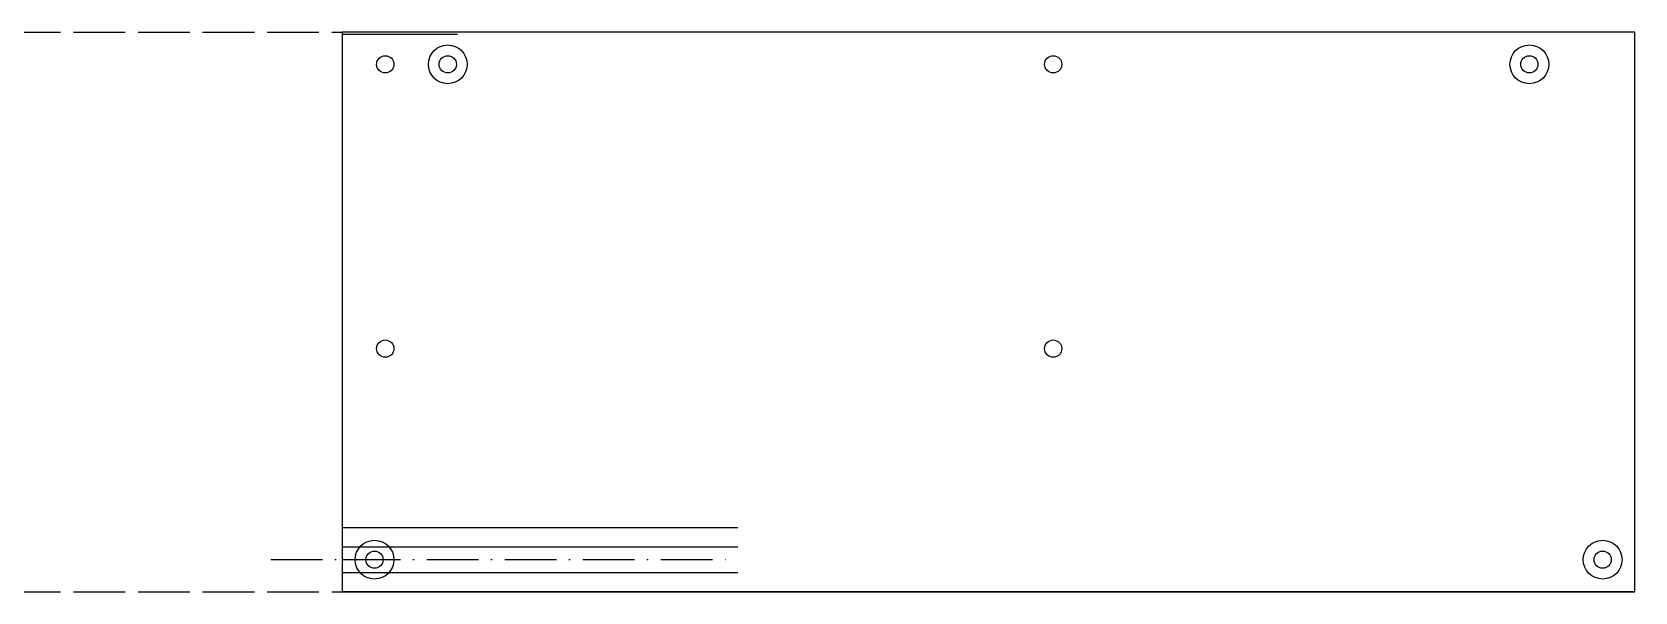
# Model space of a CAD drawing. Header units: millimetres. Extents: x -987 to 1917, y -167 to 2253.
# Drawn here: x 1545.4 to 1917.3, y 771.8 to 901.8 of the extents above; entities that cross this region are included whole.
import ezdxf

# ---------------------------------------------------------------- set-up
doc = ezdxf.new("R2010")
doc.units = ezdxf.units.MM
doc.linetypes.add('ACAD_ISO02W100', pattern=[15, 12, -3])
doc.linetypes.add('ACAD_ISO10W100', pattern=[18, 12, -3, 0, -3])
for name, color, linetype in [('主电路板', 7, 'Continuous'), ('底板', 7, 'Continuous'), ('铝型材', 7, 'Continuous'), ('风扇', 7, 'Continuous')]:
    doc.layers.add(name, color=color, linetype=linetype)

msp = doc.modelspace()

# ---------------------------------------------------------------- linework, layer by layer
at = {"layer": '主电路板'}
for centre in [(1627.32, 894.265), (1782.32, 894.265), (1627.32, 828.265), (1782.32, 828.265)]:
    msp.add_circle(centre, 2, dxfattribs=at)
at = {"layer": '底板'}
for p, q in [((1917.32, 901.765), (1617.32, 901.765)), ((1617.32, 901.765), (1617.32, 771.765)), ((1917.32, 771.765), (1917.32, 901.765)), ((1617.32, 779.265), (1624.82, 779.265)), ((1617.32, 771.765), (1917.32, 771.765))]:
    msp.add_line(p, q, dxfattribs=at)
at = {"layer": '底板', "color": 114, "linetype": 'ACAD_ISO10W100', "true_color": 0x139b48}
msp.add_line((1600.768, 779.265), (1709.105, 779.265), dxfattribs=at)
at = {"layer": '底板'}
for centre, radius in [((1641.82, 894.265), 4.5), ((1892.82, 894.265), 4.5), ((1641.82, 894.265), 2), ((1892.82, 894.265), 2), ((1624.82, 779.265), 4.5), ((1624.82, 779.265), 2), ((1909.82, 779.265), 4.5), ((1909.82, 779.265), 2)]:
    msp.add_circle(centre, radius, dxfattribs=at)
at = {"layer": '铝型材', "color": 143, "linetype": 'ACAD_ISO02W100', "true_color": 0x7aafdf}
for p, q in [((1539.938, 901.765), (1617.32, 901.765)), ((1539.938, 771.765), (1617.32, 771.765))]:
    msp.add_line(p, q, dxfattribs=at)
at = {"layer": '铝型材'}
for p, q in [((1617.32, 786.765), (1709.105, 786.765)), ((1617.32, 782.265), (1709.105, 782.265)), ((1617.32, 776.265), (1709.105, 776.265)), ((1917.32, 771.765), (1617.32, 771.765))]:
    msp.add_line(p, q, dxfattribs=at)
at = {"layer": '风扇'}
msp.add_line((1617.32, 901.265), (1644.064, 901.265), dxfattribs=at)

doc.saveas('drawing.dxf')
